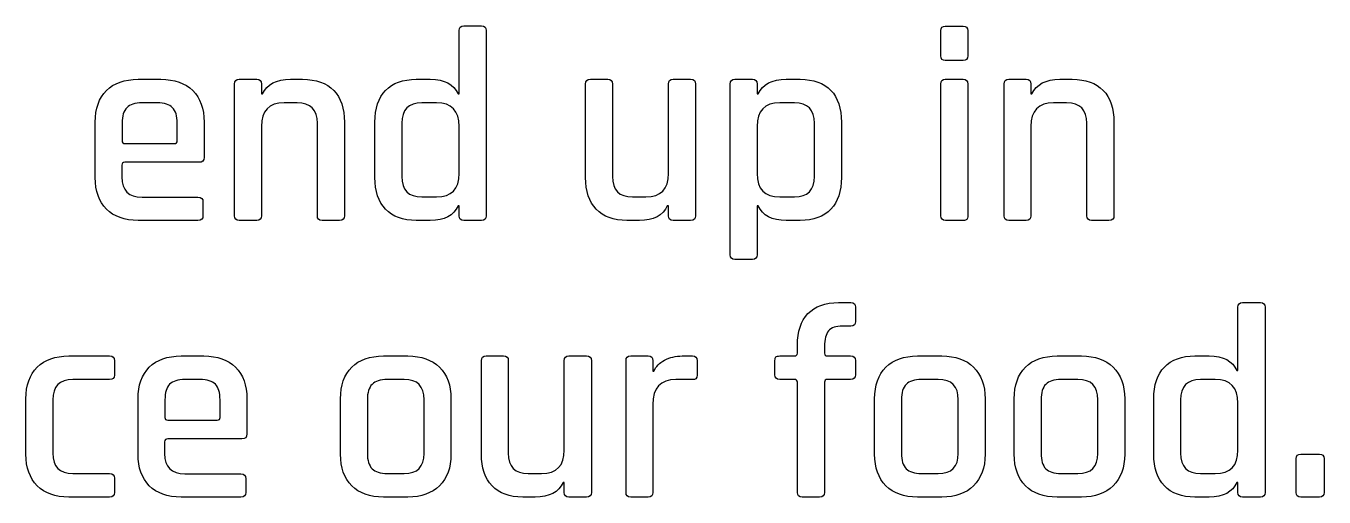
# Model space of a CAD drawing. Extents: x 23 to 195, y 64 to 143.
# Drawn here: x 173.55 to 195.04, y 64.46 to 72.27 of the extents above; entities that cross this region are included whole.
import ezdxf

# ---------------------------------------------------------------- set-up
doc = ezdxf.new("R2010")
doc.units = 0
doc.layers.add('Layer_1', color=7, linetype='CONTINUOUS')

msp = doc.modelspace()

# ---------------------------------------------------------------- linework, layer by layer
at = {"layer": 'Layer_1', "color": 7}
for points in [[(180.797507, 72.273096), (181.091018, 72.273096)], [(188.771767, 72.268616), (189.069864, 72.268616)], [(180.700846, 71.144913), (180.71919, 71.144913), (180.71919, 72.195133)], [(181.168629, 72.195133), (181.168629, 69.127024)], [(188.698389, 71.777902), (188.698389, 72.195238)], [(189.143242, 72.195238), (189.143242, 71.777902)], [(189.069864, 71.699938), (188.771767, 71.699938)], [(175.404099, 71.387906), (175.779808, 71.387906)], [(177.078206, 71.388012), (177.367131, 71.388012)], [(177.926637, 71.388012), (178.128073, 71.388012)], [(180.008343, 71.387977), (180.242235, 71.387977)], [(182.892619, 71.388012), (183.181897, 71.388012)], [(184.264219, 71.388012), (184.552791, 71.388012)], [(185.286851, 71.387977), (185.575776, 71.387977)], [(186.135282, 71.387977), (186.369173, 71.387977)], [(188.771767, 71.388083), (189.065278, 71.388083)], [(189.822303, 71.388012), (190.111228, 71.388012)], [(190.670734, 71.388012), (190.87217, 71.388012)], [(177.000242, 69.127059), (177.000242, 71.310048)], [(177.445095, 71.310048), (177.445095, 71.144948), (177.463087, 71.144948)], [(182.815008, 69.759943), (182.815008, 71.310048)], [(183.259508, 71.310048), (183.259508, 69.778287)], [(184.185902, 69.828734), (184.185902, 71.310048)], [(184.635694, 71.310048), (184.635694, 69.127059)], [(185.208887, 68.480383), (185.208887, 71.310013)], [(185.65374, 71.310013), (185.65374, 71.144913), (185.671732, 71.144913)], [(188.698389, 69.12713), (188.698389, 71.310119)], [(189.143242, 71.310119), (189.143242, 69.12713)], [(189.74434, 69.127059), (189.74434, 71.310048)], [(190.189192, 71.310048), (190.189192, 71.144948), (190.207184, 71.144948)], [(175.720541, 70.998087), (175.468305, 70.998087)], [(178.036351, 70.998193), (177.821156, 70.998193)], [(180.343482, 70.998158), (180.100065, 70.998158)], [(186.272512, 70.998158), (186.029801, 70.998158)], [(190.780448, 70.998193), (190.565253, 70.998193)], [(174.693252, 69.759837), (174.693252, 70.677059)], [(175.138105, 70.663301), (175.138105, 70.36979)], [(176.050741, 70.36979), (176.050741, 70.663301)], [(176.495594, 70.677059), (176.495594, 70.094623)], [(177.445095, 70.608373), (177.445095, 69.127059)], [(178.37149, 69.127059), (178.37149, 70.658821)], [(178.820928, 70.677165), (178.820928, 69.127059)], [(179.325365, 69.759908), (179.325365, 70.67713)], [(179.770218, 70.658785), (179.770218, 69.778252)], [(180.71919, 69.828699), (180.71919, 70.608338)], [(185.65374, 70.608338), (185.65374, 69.828699)], [(186.603065, 69.778252), (186.603065, 70.658785)], [(187.052151, 70.67713), (187.052151, 69.759908)], [(190.189192, 70.608373), (190.189192, 69.127059)], [(191.115587, 69.127059), (191.115587, 70.658821)], [(191.565026, 70.677165), (191.565026, 69.127059)], [(175.183966, 70.323929), (176.00488, 70.323929)], [(175.133166, 69.966212), (175.133166, 69.769009)], [(176.413044, 70.012073), (175.183966, 70.012073)], [(175.468305, 69.434223), (176.394699, 69.434223)], [(176.477249, 69.351673), (176.477249, 69.122368)], [(180.100065, 69.43888), (180.343482, 69.43888)], [(180.71919, 69.127024), (180.71919, 69.292124), (180.700846, 69.292124)], [(183.590061, 69.438915), (183.810194, 69.438915)], [(184.185902, 69.127059), (184.185902, 69.292159), (184.167558, 69.292159)], [(185.671732, 69.292124), (185.65374, 69.292124), (185.65374, 68.480383)], [(186.029801, 69.43888), (186.272512, 69.43888)], [(176.394699, 69.04899), (175.404099, 69.04899)], [(177.367131, 69.049096), (177.078206, 69.049096)], [(178.738378, 69.049096), (178.449101, 69.049096)], [(180.242235, 69.04906), (180.008343, 69.04906)], [(181.091018, 69.04906), (180.797507, 69.04906)], [(183.704713, 69.049096), (183.498338, 69.049096)], [(184.552791, 69.049096), (184.264219, 69.049096)], [(186.369173, 69.04906), (186.135282, 69.04906)], [(189.069864, 69.049166), (188.776705, 69.049166)], [(190.111228, 69.049096), (189.822303, 69.049096)], [(191.482476, 69.049096), (191.193198, 69.049096)], [(185.575776, 68.402419), (185.286851, 68.402419)], [(187.004703, 67.68695), (187.206492, 67.68695)], [(187.284808, 67.613572), (187.284808, 67.375094)], [(193.599283, 66.558802), (193.617628, 66.558802), (193.617628, 67.609021)], [(193.695945, 67.686985), (193.989456, 67.686985)], [(194.067067, 67.609021), (194.067067, 64.540913)], [(187.206492, 67.297131), (187.069261, 67.297131)], [(186.321725, 66.847692), (186.321725, 66.980689)], [(186.771164, 66.957758), (186.771164, 66.847692)], [(174.256019, 66.801831), (174.93053, 66.801831)], [(175.012728, 66.723867), (175.012728, 66.485389)], [(176.11343, 66.801795), (176.489138, 66.801795)], [(179.465736, 66.801866), (179.869313, 66.801866)], [(181.08936, 65.173832), (181.08936, 66.723937)], [(181.166971, 66.801901), (181.456249, 66.801901)], [(181.53386, 66.723937), (181.53386, 65.192176)], [(182.460255, 65.242623), (182.460255, 66.723937)], [(182.538571, 66.801901), (182.827143, 66.801901)], [(182.910046, 66.723937), (182.910046, 64.540948)], [(183.483204, 64.540948), (183.483204, 66.723937)], [(183.561168, 66.801901), (183.850093, 66.801901)], [(183.928057, 66.723937), (183.928057, 66.549665), (183.946049, 66.549665)], [(184.414185, 66.801901), (184.583871, 66.801901)], [(184.661835, 66.723937), (184.661835, 66.485459)], [(185.95025, 66.489975), (185.95025, 66.728453)], [(186.028214, 66.801831), (186.271278, 66.801831)], [(186.817025, 66.801831), (187.202258, 66.801831)], [(187.284808, 66.728453), (187.284808, 66.489975)], [(188.311709, 66.801866), (188.715287, 66.801866)], [(190.623038, 66.801866), (191.026616, 66.801866)], [(192.906781, 66.801866), (193.140672, 66.801866)], [(174.93053, 66.412011), (174.320225, 66.412011)], [(176.429871, 66.411976), (176.177635, 66.411976)], [(179.809694, 66.412046), (179.529941, 66.412046)], [(184.583871, 66.412082), (184.308704, 66.412082)], [(186.271278, 66.412011), (186.028214, 66.412011)], [(186.321725, 64.540878), (186.321725, 66.36615)], [(186.771164, 66.36615), (186.771164, 64.540878)], [(187.202258, 66.412011), (186.817025, 66.412011)], [(188.655667, 66.412046), (188.375915, 66.412046)], [(190.966997, 66.412046), (190.687244, 66.412046)], [(193.24192, 66.412046), (192.998503, 66.412046)], [(173.545525, 65.173761), (173.545525, 66.090983)], [(173.990378, 66.072639), (173.990378, 65.192106)], [(175.402582, 65.173726), (175.402582, 66.090948)], [(175.847435, 66.07719), (175.847435, 65.783679)], [(176.760071, 65.783679), (176.760071, 66.07719)], [(177.204924, 66.090948), (177.204924, 65.508512)], [(178.755241, 65.173796), (178.755241, 66.091019)], [(179.199741, 66.07726), (179.199741, 65.187555)], [(180.139894, 65.187555), (180.139894, 66.07726)], [(180.584747, 66.091019), (180.584747, 65.173796)], [(187.601215, 65.173796), (187.601215, 66.091019)], [(188.045715, 66.07726), (188.045715, 65.187555)], [(188.985867, 65.187555), (188.985867, 66.07726)], [(189.43072, 66.091019), (189.43072, 65.173796)], [(189.912544, 65.173796), (189.912544, 66.091019)], [(190.357044, 66.07726), (190.357044, 65.187555)], [(191.297197, 65.187555), (191.297197, 66.07726)], [(191.74205, 66.091019), (191.74205, 65.173796)], [(192.223803, 65.173796), (192.223803, 66.091019)], [(192.668656, 66.072674), (192.668656, 65.192141)], [(193.617628, 65.242588), (193.617628, 66.022227)], [(183.928057, 65.994746), (183.928057, 64.540948)], [(175.893296, 65.737818), (176.71421, 65.737818)], [(175.842496, 65.380101), (175.842496, 65.182898)], [(177.122374, 65.425962), (175.893296, 65.425962)], [(194.658675, 65.173867), (194.970531, 65.173867)], [(194.580711, 64.540984), (194.580711, 65.100489)], [(195.043908, 65.100489), (195.043908, 64.540984)], [(174.320225, 64.852733), (174.93053, 64.852733)], [(175.012728, 64.774769), (175.012728, 64.536292)], [(176.177635, 64.848112), (177.10403, 64.848112)], [(177.18658, 64.765562), (177.18658, 64.536256)], [(179.529941, 64.852769), (179.809694, 64.852769)], [(181.864413, 64.852804), (182.084546, 64.852804)], [(188.375915, 64.852769), (188.655667, 64.852769)], [(190.687244, 64.852769), (190.966997, 64.852769)], [(192.998503, 64.852769), (193.24192, 64.852769)], [(182.460255, 64.540948), (182.460255, 64.706048), (182.44191, 64.706048)], [(193.617628, 64.540913), (193.617628, 64.706013), (193.599283, 64.706013)], [(174.93053, 64.462914), (174.256019, 64.462914)], [(177.10403, 64.462879), (176.11343, 64.462879)], [(179.869313, 64.462949), (179.465736, 64.462949)], [(181.979066, 64.462984), (181.772691, 64.462984)], [(182.827143, 64.462984), (182.538571, 64.462984)], [(183.850093, 64.462984), (183.561168, 64.462984)], [(186.688614, 64.462914), (186.399336, 64.462914)], [(188.715287, 64.462949), (188.311709, 64.462949)], [(191.026616, 64.462949), (190.623038, 64.462949)], [(193.140672, 64.462949), (192.906781, 64.462949)], [(193.989456, 64.462949), (193.695945, 64.462949)], [(194.970531, 64.46302), (194.658675, 64.46302)]]:
    msp.add_lwpolyline(points, dxfattribs=at)
for points in [[(180.71919, 72.195133), (180.71919, 72.246991), (180.745296, 72.273096), (180.797507, 72.273096)], [(181.091018, 72.273096), (181.142524, 72.273096), (181.168629, 72.246991), (181.168629, 72.195133)], [(188.698389, 72.195238), (188.698389, 72.243922), (188.72273, 72.268616), (188.771767, 72.268616)], [(189.069864, 72.268616), (189.118547, 72.268616), (189.143242, 72.243922), (189.143242, 72.195238)], [(188.771767, 71.699938), (188.72273, 71.699938), (188.698389, 71.725691), (188.698389, 71.777902)], [(189.143242, 71.777902), (189.143242, 71.725691), (189.118547, 71.699938), (189.069864, 71.699938)], [(174.879166, 71.202345), (175.002638, 71.32617), (175.177616, 71.387906), (175.404099, 71.387906)], [(175.779808, 71.387906), (176.006291, 71.387906), (176.181974, 71.32617), (176.307563, 71.202345)], [(177.000242, 71.310048), (177.000242, 71.361907), (177.025995, 71.388012), (177.078206, 71.388012)], [(177.367131, 71.388012), (177.418637, 71.388012), (177.445095, 71.361907), (177.445095, 71.310048)], [(177.463087, 71.144948), (177.536465, 71.306873), (177.690981, 71.388012), (177.926637, 71.388012)], [(178.128073, 71.388012), (178.351381, 71.388012), (178.522478, 71.326982), (178.641717, 71.204568)], [(179.501754, 71.204533), (179.619582, 71.326946), (179.78821, 71.387977), (180.008343, 71.387977)], [(180.242235, 71.387977), (180.477538, 71.387977), (180.630643, 71.306838), (180.700846, 71.144913)], [(182.815008, 71.310048), (182.815008, 71.361907), (182.840761, 71.388012), (182.892619, 71.388012)], [(183.181897, 71.388012), (183.233755, 71.388012), (183.259508, 71.361907), (183.259508, 71.310048)], [(184.185902, 71.310048), (184.185902, 71.361907), (184.212008, 71.388012), (184.264219, 71.388012)], [(184.552791, 71.388012), (184.608177, 71.388012), (184.635694, 71.361907), (184.635694, 71.310048)], [(185.208887, 71.310013), (185.208887, 71.361871), (185.23464, 71.387977), (185.286851, 71.387977)], [(185.575776, 71.387977), (185.627282, 71.387977), (185.65374, 71.361871), (185.65374, 71.310013)], [(185.671732, 71.144913), (185.74511, 71.306838), (185.899626, 71.387977), (186.135282, 71.387977)], [(186.369173, 71.387977), (186.589307, 71.387977), (186.757935, 71.326946), (186.875762, 71.204533)], [(188.698389, 71.310119), (188.698389, 71.361977), (188.72273, 71.388083), (188.771767, 71.388083)], [(189.065278, 71.388083), (189.117136, 71.388083), (189.143242, 71.361977), (189.143242, 71.310119)], [(189.74434, 71.310048), (189.74434, 71.361907), (189.770092, 71.388012), (189.822303, 71.388012)], [(190.111228, 71.388012), (190.162734, 71.388012), (190.189192, 71.361907), (190.189192, 71.310048)], [(190.207184, 71.144948), (190.280562, 71.306873), (190.435078, 71.388012), (190.670734, 71.388012)], [(190.87217, 71.388012), (191.095478, 71.388012), (191.266576, 71.326982), (191.385815, 71.204568)], [(174.693252, 70.677059), (174.693252, 70.903543), (174.754988, 71.07852), (174.879166, 71.202345)], [(176.307563, 71.202345), (176.432799, 71.07852), (176.495594, 70.903543), (176.495594, 70.677059)], [(178.641717, 71.204568), (178.760956, 71.082154), (178.820928, 70.906471), (178.820928, 70.677165)], [(179.325365, 70.67713), (179.325365, 70.906435), (179.383927, 71.082119), (179.501754, 71.204533)], [(186.875762, 71.204533), (186.993237, 71.082119), (187.052151, 70.906435), (187.052151, 70.67713)], [(191.385815, 71.204568), (191.505053, 71.082154), (191.565026, 70.906471), (191.565026, 70.677165)], [(175.468305, 70.998087), (175.352241, 70.998087), (175.267927, 70.971276), (175.216069, 70.918006)], [(175.972777, 70.918006), (175.920919, 70.971276), (175.836958, 70.998087), (175.720541, 70.998087)], [(177.821156, 70.998193), (177.570331, 70.998193), (177.445095, 70.868371), (177.445095, 70.608373)], [(178.37149, 70.658821), (178.37149, 70.884951), (178.259659, 70.998193), (178.036351, 70.998193)], [(180.100065, 70.998158), (179.879932, 70.998158), (179.770218, 70.884916), (179.770218, 70.658785)], [(180.71919, 70.608338), (180.71919, 70.868335), (180.593954, 70.998158), (180.343482, 70.998158)], [(186.029801, 70.998158), (185.778976, 70.998158), (185.65374, 70.868335), (185.65374, 70.608338)], [(186.603065, 70.658785), (186.603065, 70.884916), (186.492646, 70.998158), (186.272512, 70.998158)], [(190.565253, 70.998193), (190.314428, 70.998193), (190.189192, 70.868371), (190.189192, 70.608373)], [(191.115587, 70.658821), (191.115587, 70.884951), (191.003756, 70.998193), (190.780448, 70.998193)], [(175.216069, 70.918006), (175.163858, 70.864384), (175.138105, 70.779718), (175.138105, 70.663301)], [(176.050741, 70.663301), (176.050741, 70.779718), (176.024635, 70.864384), (175.972777, 70.918006)], [(175.138105, 70.36979), (175.138105, 70.339098), (175.153274, 70.323929), (175.183966, 70.323929)], [(176.00488, 70.323929), (176.035219, 70.323929), (176.050741, 70.339098), (176.050741, 70.36979)], [(176.495594, 70.094623), (176.495594, 70.03959), (176.468077, 70.012073), (176.413044, 70.012073)], [(175.183966, 70.012073), (175.150099, 70.012073), (175.133166, 69.996904), (175.133166, 69.966212)], [(174.879166, 69.23702), (174.754988, 69.362256), (174.693252, 69.536881), (174.693252, 69.759837)], [(175.133166, 69.769009), (175.133166, 69.545701), (175.244997, 69.434223), (175.468305, 69.434223)], [(179.501754, 69.234621), (179.383927, 69.358446), (179.325365, 69.533777), (179.325365, 69.759908)], [(179.770218, 69.778252), (179.770218, 69.551769), (179.879932, 69.43888), (180.100065, 69.43888)], [(180.343482, 69.43888), (180.593954, 69.43888), (180.71919, 69.568702), (180.71919, 69.828699)], [(182.99175, 69.234657), (182.873922, 69.358482), (182.815008, 69.533812), (182.815008, 69.759943)], [(183.259508, 69.778287), (183.259508, 69.551804), (183.369927, 69.438915), (183.590061, 69.438915)], [(183.810194, 69.438915), (184.060666, 69.438915), (184.185902, 69.568737), (184.185902, 69.828734)], [(185.65374, 69.828699), (185.65374, 69.568702), (185.778976, 69.43888), (186.029801, 69.43888)], [(186.272512, 69.43888), (186.492646, 69.43888), (186.603065, 69.551769), (186.603065, 69.778252)], [(187.052151, 69.759908), (187.052151, 69.533777), (186.993237, 69.358446), (186.875762, 69.234621)], [(175.404099, 69.04899), (175.177616, 69.04899), (175.002638, 69.111784), (174.879166, 69.23702)], [(176.394699, 69.434223), (176.449733, 69.434223), (176.477249, 69.406706), (176.477249, 69.351673)], [(180.008343, 69.04906), (179.78821, 69.04906), (179.619582, 69.110796), (179.501754, 69.234621)], [(180.700846, 69.292124), (180.630643, 69.130199), (180.477538, 69.04906), (180.242235, 69.04906)], [(183.498338, 69.049096), (183.278205, 69.049096), (183.109225, 69.110832), (182.99175, 69.234657)], [(184.167558, 69.292159), (184.09418, 69.129882), (183.940016, 69.049096), (183.704713, 69.049096)], [(186.135282, 69.04906), (185.899626, 69.04906), (185.74511, 69.130199), (185.671732, 69.292124)], [(186.875762, 69.234621), (186.757935, 69.110796), (186.589307, 69.04906), (186.369173, 69.04906)], [(176.477249, 69.122368), (176.477249, 69.073684), (176.449733, 69.04899), (176.394699, 69.04899)], [(177.078206, 69.049096), (177.025995, 69.049096), (177.000242, 69.075201), (177.000242, 69.127059)], [(177.445095, 69.127059), (177.445095, 69.075201), (177.418637, 69.049096), (177.367131, 69.049096)], [(178.449101, 69.049096), (178.397242, 69.049096), (178.37149, 69.075201), (178.37149, 69.127059)], [(178.820928, 69.127059), (178.820928, 69.075201), (178.793412, 69.049096), (178.738378, 69.049096)], [(180.797507, 69.04906), (180.745296, 69.04906), (180.71919, 69.075166), (180.71919, 69.127024)], [(181.168629, 69.127024), (181.168629, 69.075166), (181.142524, 69.04906), (181.091018, 69.04906)], [(184.264219, 69.049096), (184.212008, 69.049096), (184.185902, 69.075201), (184.185902, 69.127059)], [(184.635694, 69.127059), (184.635694, 69.075201), (184.608177, 69.049096), (184.552791, 69.049096)], [(188.776705, 69.049166), (188.724494, 69.049166), (188.698389, 69.075272), (188.698389, 69.12713)], [(189.127367, 69.065041), (189.116783, 69.054458), (189.09738, 69.049166), (189.069864, 69.049166)], [(189.143242, 69.12713), (189.143242, 69.096438), (189.13795, 69.075624), (189.127367, 69.065041)], [(189.822303, 69.049096), (189.770092, 69.049096), (189.74434, 69.075201), (189.74434, 69.127059)], [(190.189192, 69.127059), (190.189192, 69.075201), (190.162734, 69.049096), (190.111228, 69.049096)], [(191.193198, 69.049096), (191.14134, 69.049096), (191.115587, 69.075201), (191.115587, 69.127059)], [(191.565026, 69.127059), (191.565026, 69.075201), (191.537509, 69.049096), (191.482476, 69.049096)], [(185.286851, 68.402419), (185.23464, 68.402419), (185.208887, 68.428524), (185.208887, 68.480383)], [(185.65374, 68.480383), (185.65374, 68.428524), (185.627282, 68.402419), (185.575776, 68.402419)], [(186.495997, 67.503506), (186.612061, 67.625567), (186.781747, 67.68695), (187.004703, 67.68695)], [(187.206492, 67.68695), (187.258703, 67.68695), (187.284808, 67.662256), (187.284808, 67.613572)], [(193.617628, 67.609021), (193.617628, 67.66088), (193.643733, 67.686985), (193.695945, 67.686985)], [(193.989456, 67.686985), (194.040961, 67.686985), (194.067067, 67.66088), (194.067067, 67.609021)], [(186.321725, 66.980689), (186.321725, 67.206819), (186.37958, 67.381444), (186.495997, 67.503506)], [(187.069261, 67.297131), (186.958842, 67.297131), (186.881936, 67.270319), (186.837839, 67.21705)], [(187.284808, 67.375094), (187.284808, 67.323236), (187.258703, 67.297131), (187.206492, 67.297131)], [(186.837839, 67.21705), (186.793389, 67.163428), (186.771164, 67.076997), (186.771164, 66.957758)], [(173.731086, 66.616269), (173.854911, 66.740094), (174.029889, 66.801831), (174.256019, 66.801831)], [(174.93053, 66.801831), (174.985564, 66.801831), (175.012728, 66.775725), (175.012728, 66.723867)], [(175.588496, 66.616234), (175.711968, 66.740059), (175.886946, 66.801795), (176.11343, 66.801795)], [(176.489138, 66.801795), (176.715621, 66.801795), (176.891305, 66.740059), (177.016893, 66.616234)], [(178.940802, 66.616305), (179.064627, 66.74013), (179.239605, 66.801866), (179.465736, 66.801866)], [(179.869313, 66.801866), (180.092622, 66.801866), (180.2676, 66.74013), (180.3946, 66.616305)], [(181.08936, 66.723937), (181.08936, 66.775796), (181.115113, 66.801901), (181.166971, 66.801901)], [(181.456249, 66.801901), (181.508107, 66.801901), (181.53386, 66.775796), (181.53386, 66.723937)], [(182.460255, 66.723937), (182.460255, 66.775796), (182.48636, 66.801901), (182.538571, 66.801901)], [(182.827143, 66.801901), (182.88253, 66.801901), (182.910046, 66.775796), (182.910046, 66.723937)], [(183.483204, 66.723937), (183.483204, 66.775796), (183.508957, 66.801901), (183.561168, 66.801901)], [(183.850093, 66.801901), (183.901599, 66.801901), (183.928057, 66.775796), (183.928057, 66.723937)], [(183.946049, 66.549665), (183.97674, 66.625865), (184.035654, 66.687248), (184.12279, 66.733109)], [(184.12279, 66.733109), (184.210279, 66.778971), (184.30694, 66.801901), (184.414185, 66.801901)], [(184.583871, 66.801901), (184.635729, 66.801901), (184.661835, 66.775796), (184.661835, 66.723937)], [(185.95025, 66.728453), (185.95025, 66.755969), (185.955542, 66.775019), (185.966125, 66.785956)], [(185.966125, 66.785956), (185.976708, 66.796539), (185.997522, 66.801831), (186.028214, 66.801831)], [(186.271278, 66.801831), (186.304792, 66.801831), (186.321725, 66.817), (186.321725, 66.847692)], [(186.771164, 66.847692), (186.771164, 66.817), (186.786333, 66.801831), (186.817025, 66.801831)], [(187.202258, 66.801831), (187.257292, 66.801831), (187.284808, 66.777489), (187.284808, 66.728453)], [(187.786776, 66.616305), (187.910601, 66.74013), (188.085578, 66.801866), (188.311709, 66.801866)], [(188.715287, 66.801866), (188.938595, 66.801866), (189.113573, 66.74013), (189.240573, 66.616305)], [(190.098105, 66.616305), (190.22193, 66.74013), (190.396908, 66.801866), (190.623038, 66.801866)], [(191.026616, 66.801866), (191.249925, 66.801866), (191.424902, 66.74013), (191.551902, 66.616305)], [(192.400192, 66.618421), (192.51802, 66.740835), (192.686647, 66.801866), (192.906781, 66.801866)], [(193.140672, 66.801866), (193.375975, 66.801866), (193.529081, 66.720727), (193.599283, 66.558802)], [(173.545525, 66.090983), (173.545525, 66.317467), (173.607261, 66.492444), (173.731086, 66.616269)], [(175.012728, 66.485389), (175.012728, 66.436353), (174.985564, 66.412011), (174.93053, 66.412011)], [(175.402582, 66.090948), (175.402582, 66.317431), (175.464318, 66.492409), (175.588496, 66.616234)], [(177.016893, 66.616234), (177.14213, 66.492409), (177.204924, 66.317431), (177.204924, 66.090948)], [(178.755241, 66.091019), (178.755241, 66.317149), (178.816977, 66.492127), (178.940802, 66.616305)], [(180.3946, 66.616305), (180.5216, 66.492127), (180.584747, 66.317149), (180.584747, 66.091019)], [(184.661835, 66.485459), (184.661835, 66.427251), (184.635729, 66.402909), (184.583871, 66.412082)], [(186.028214, 66.412011), (185.976003, 66.412011), (185.95025, 66.438117), (185.95025, 66.489975)], [(187.284808, 66.489975), (187.284808, 66.438117), (187.257292, 66.412011), (187.202258, 66.412011)], [(187.601215, 66.091019), (187.601215, 66.317149), (187.662951, 66.492127), (187.786776, 66.616305)], [(189.240573, 66.616305), (189.367573, 66.492127), (189.43072, 66.317149), (189.43072, 66.091019)], [(189.912544, 66.091019), (189.912544, 66.317149), (189.97428, 66.492127), (190.098105, 66.616305)], [(191.551902, 66.616305), (191.678902, 66.492127), (191.74205, 66.317149), (191.74205, 66.091019)], [(192.223803, 66.091019), (192.223803, 66.320324), (192.282364, 66.496008), (192.400192, 66.618421)], [(174.320225, 66.412011), (174.100092, 66.412011), (173.990378, 66.298769), (173.990378, 66.072639)], [(175.925399, 66.331895), (175.873188, 66.278273), (175.847435, 66.193606), (175.847435, 66.07719)], [(176.177635, 66.411976), (176.061571, 66.411976), (175.977257, 66.385165), (175.925399, 66.331895)], [(176.682107, 66.331895), (176.630249, 66.385165), (176.546288, 66.411976), (176.429871, 66.411976)], [(176.760071, 66.07719), (176.760071, 66.193606), (176.733966, 66.278273), (176.682107, 66.331895)], [(179.277705, 66.331613), (179.225847, 66.278344), (179.199741, 66.193324), (179.199741, 66.07726)], [(179.529941, 66.412046), (179.413877, 66.412046), (179.329916, 66.385235), (179.277705, 66.331613)], [(180.139894, 66.07726), (180.139894, 66.300569), (180.029827, 66.412046), (179.809694, 66.412046)], [(184.308704, 66.412082), (184.054704, 66.412082), (183.928057, 66.272734), (183.928057, 65.994746)], [(186.321725, 66.36615), (186.321725, 66.396842), (186.304792, 66.412011), (186.271278, 66.412011)], [(186.817025, 66.412011), (186.786333, 66.412011), (186.771164, 66.396842), (186.771164, 66.36615)], [(188.123678, 66.331613), (188.07182, 66.278344), (188.045715, 66.193324), (188.045715, 66.07726)], [(188.375915, 66.412046), (188.259851, 66.412046), (188.17589, 66.385235), (188.123678, 66.331613)], [(188.985867, 66.07726), (188.985867, 66.300569), (188.875801, 66.412046), (188.655667, 66.412046)], [(190.435008, 66.331613), (190.38315, 66.278344), (190.357044, 66.193324), (190.357044, 66.07726)], [(190.687244, 66.412046), (190.57118, 66.412046), (190.487219, 66.385235), (190.435008, 66.331613)], [(191.297197, 66.07726), (191.297197, 66.300569), (191.18713, 66.412046), (190.966997, 66.412046)], [(192.998503, 66.412046), (192.77837, 66.412046), (192.668656, 66.298805), (192.668656, 66.072674)], [(193.617628, 66.022227), (193.617628, 66.282224), (193.492392, 66.412046), (193.24192, 66.412046)], [(175.847435, 65.783679), (175.847435, 65.752987), (175.862605, 65.737818), (175.893296, 65.737818)], [(176.71421, 65.737818), (176.744549, 65.737818), (176.760071, 65.752987), (176.760071, 65.783679)], [(175.893296, 65.425962), (175.85943, 65.425962), (175.842496, 65.410793), (175.842496, 65.380101)], [(177.204924, 65.508512), (177.204924, 65.453479), (177.177407, 65.425962), (177.122374, 65.425962)], [(173.731086, 64.650944), (173.607261, 64.776181), (173.545525, 64.950806), (173.545525, 65.173761)], [(173.990378, 65.192106), (173.990378, 64.965975), (174.100092, 64.852733), (174.320225, 64.852733)], [(175.588496, 64.650909), (175.464318, 64.776145), (175.402582, 64.95077), (175.402582, 65.173726)], [(175.842496, 65.182898), (175.842496, 64.95959), (175.954327, 64.848112), (176.177635, 64.848112)], [(178.940802, 64.65098), (178.816977, 64.776216), (178.755241, 64.950488), (178.755241, 65.173796)], [(179.199741, 65.187555), (179.199741, 65.071491), (179.225847, 64.986471), (179.277705, 64.933202)], [(179.809694, 64.852769), (180.029827, 64.852769), (180.139894, 64.964246), (180.139894, 65.187555)], [(180.584747, 65.173796), (180.584747, 64.950488), (180.5216, 64.776216), (180.3946, 64.65098)], [(181.266102, 64.648546), (181.148274, 64.772371), (181.08936, 64.947701), (181.08936, 65.173832)], [(181.53386, 65.192176), (181.53386, 64.965693), (181.64428, 64.852804), (181.864413, 64.852804)], [(182.084546, 64.852804), (182.335018, 64.852804), (182.460255, 64.982626), (182.460255, 65.242623)], [(187.786776, 64.65098), (187.662951, 64.776216), (187.601215, 64.950488), (187.601215, 65.173796)], [(188.045715, 65.187555), (188.045715, 65.071491), (188.07182, 64.986471), (188.123678, 64.933202)], [(188.655667, 64.852769), (188.875801, 64.852769), (188.985867, 64.964246), (188.985867, 65.187555)], [(189.43072, 65.173796), (189.43072, 64.950488), (189.367573, 64.776216), (189.240573, 64.65098)], [(190.098105, 64.65098), (189.97428, 64.776216), (189.912544, 64.950488), (189.912544, 65.173796)], [(190.357044, 65.187555), (190.357044, 65.071491), (190.38315, 64.986471), (190.435008, 64.933202)], [(190.966997, 64.852769), (191.18713, 64.852769), (191.297197, 64.964246), (191.297197, 65.187555)], [(191.74205, 65.173796), (191.74205, 64.950488), (191.678902, 64.776216), (191.551902, 64.65098)], [(192.400192, 64.64851), (192.282364, 64.772335), (192.223803, 64.947666), (192.223803, 65.173796)], [(192.668656, 65.192141), (192.668656, 64.965658), (192.77837, 64.852769), (192.998503, 64.852769)], [(193.24192, 64.852769), (193.492392, 64.852769), (193.617628, 64.982591), (193.617628, 65.242588)], [(194.580711, 65.100489), (194.580711, 65.149173), (194.606817, 65.173867), (194.658675, 65.173867)], [(194.970531, 65.173867), (195.019567, 65.173867), (195.043908, 65.149173), (195.043908, 65.100489)], [(179.277705, 64.933202), (179.329916, 64.87958), (179.413877, 64.852769), (179.529941, 64.852769)], [(188.123678, 64.933202), (188.17589, 64.87958), (188.259851, 64.852769), (188.375915, 64.852769)], [(190.435008, 64.933202), (190.487219, 64.87958), (190.57118, 64.852769), (190.687244, 64.852769)], [(174.93053, 64.852733), (174.985564, 64.852733), (175.012728, 64.826628), (175.012728, 64.774769)], [(177.10403, 64.848112), (177.159063, 64.848112), (177.18658, 64.820595), (177.18658, 64.765562)], [(174.256019, 64.462914), (174.029889, 64.462914), (173.854911, 64.525708), (173.731086, 64.650944)], [(175.012728, 64.536292), (175.012728, 64.487608), (174.985564, 64.462914), (174.93053, 64.462914)], [(176.11343, 64.462879), (175.886946, 64.462879), (175.711968, 64.525673), (175.588496, 64.650909)], [(177.18658, 64.536256), (177.18658, 64.487573), (177.159063, 64.462879), (177.10403, 64.462879)], [(179.465736, 64.462949), (179.239605, 64.462949), (179.064627, 64.525744), (178.940802, 64.65098)], [(180.3946, 64.65098), (180.2676, 64.525744), (180.092622, 64.462949), (179.869313, 64.462949)], [(181.772691, 64.462984), (181.552557, 64.462984), (181.383577, 64.524721), (181.266102, 64.648546)], [(182.44191, 64.706048), (182.368532, 64.543771), (182.214368, 64.462984), (181.979066, 64.462984)], [(182.538571, 64.462984), (182.48636, 64.462984), (182.460255, 64.48909), (182.460255, 64.540948)], [(182.910046, 64.540948), (182.910046, 64.48909), (182.88253, 64.462984), (182.827143, 64.462984)], [(183.561168, 64.462984), (183.508957, 64.462984), (183.483204, 64.48909), (183.483204, 64.540948)], [(183.928057, 64.540948), (183.928057, 64.48909), (183.901599, 64.462984), (183.850093, 64.462984)], [(186.399336, 64.462914), (186.347478, 64.462914), (186.321725, 64.489019), (186.321725, 64.540878)], [(186.771164, 64.540878), (186.771164, 64.489019), (186.743647, 64.462914), (186.688614, 64.462914)], [(188.311709, 64.462949), (188.085578, 64.462949), (187.910601, 64.525744), (187.786776, 64.65098)], [(189.240573, 64.65098), (189.113573, 64.525744), (188.938595, 64.462949), (188.715287, 64.462949)], [(190.623038, 64.462949), (190.396908, 64.462949), (190.22193, 64.525744), (190.098105, 64.65098)], [(191.551902, 64.65098), (191.424902, 64.525744), (191.249925, 64.462949), (191.026616, 64.462949)], [(192.906781, 64.462949), (192.686647, 64.462949), (192.51802, 64.524685), (192.400192, 64.64851)], [(193.599283, 64.706013), (193.529081, 64.544088), (193.375975, 64.462949), (193.140672, 64.462949)], [(193.695945, 64.462949), (193.643733, 64.462949), (193.617628, 64.489055), (193.617628, 64.540913)], [(194.067067, 64.540913), (194.067067, 64.489055), (194.040961, 64.462949), (193.989456, 64.462949)], [(194.658675, 64.46302), (194.606817, 64.46302), (194.580711, 64.489125), (194.580711, 64.540984)], [(195.043908, 64.540984), (195.043908, 64.489125), (195.019567, 64.46302), (194.970531, 64.46302)]]:
    msp.add_open_spline(points, degree=3, dxfattribs=at)

doc.saveas('drawing.dxf')
